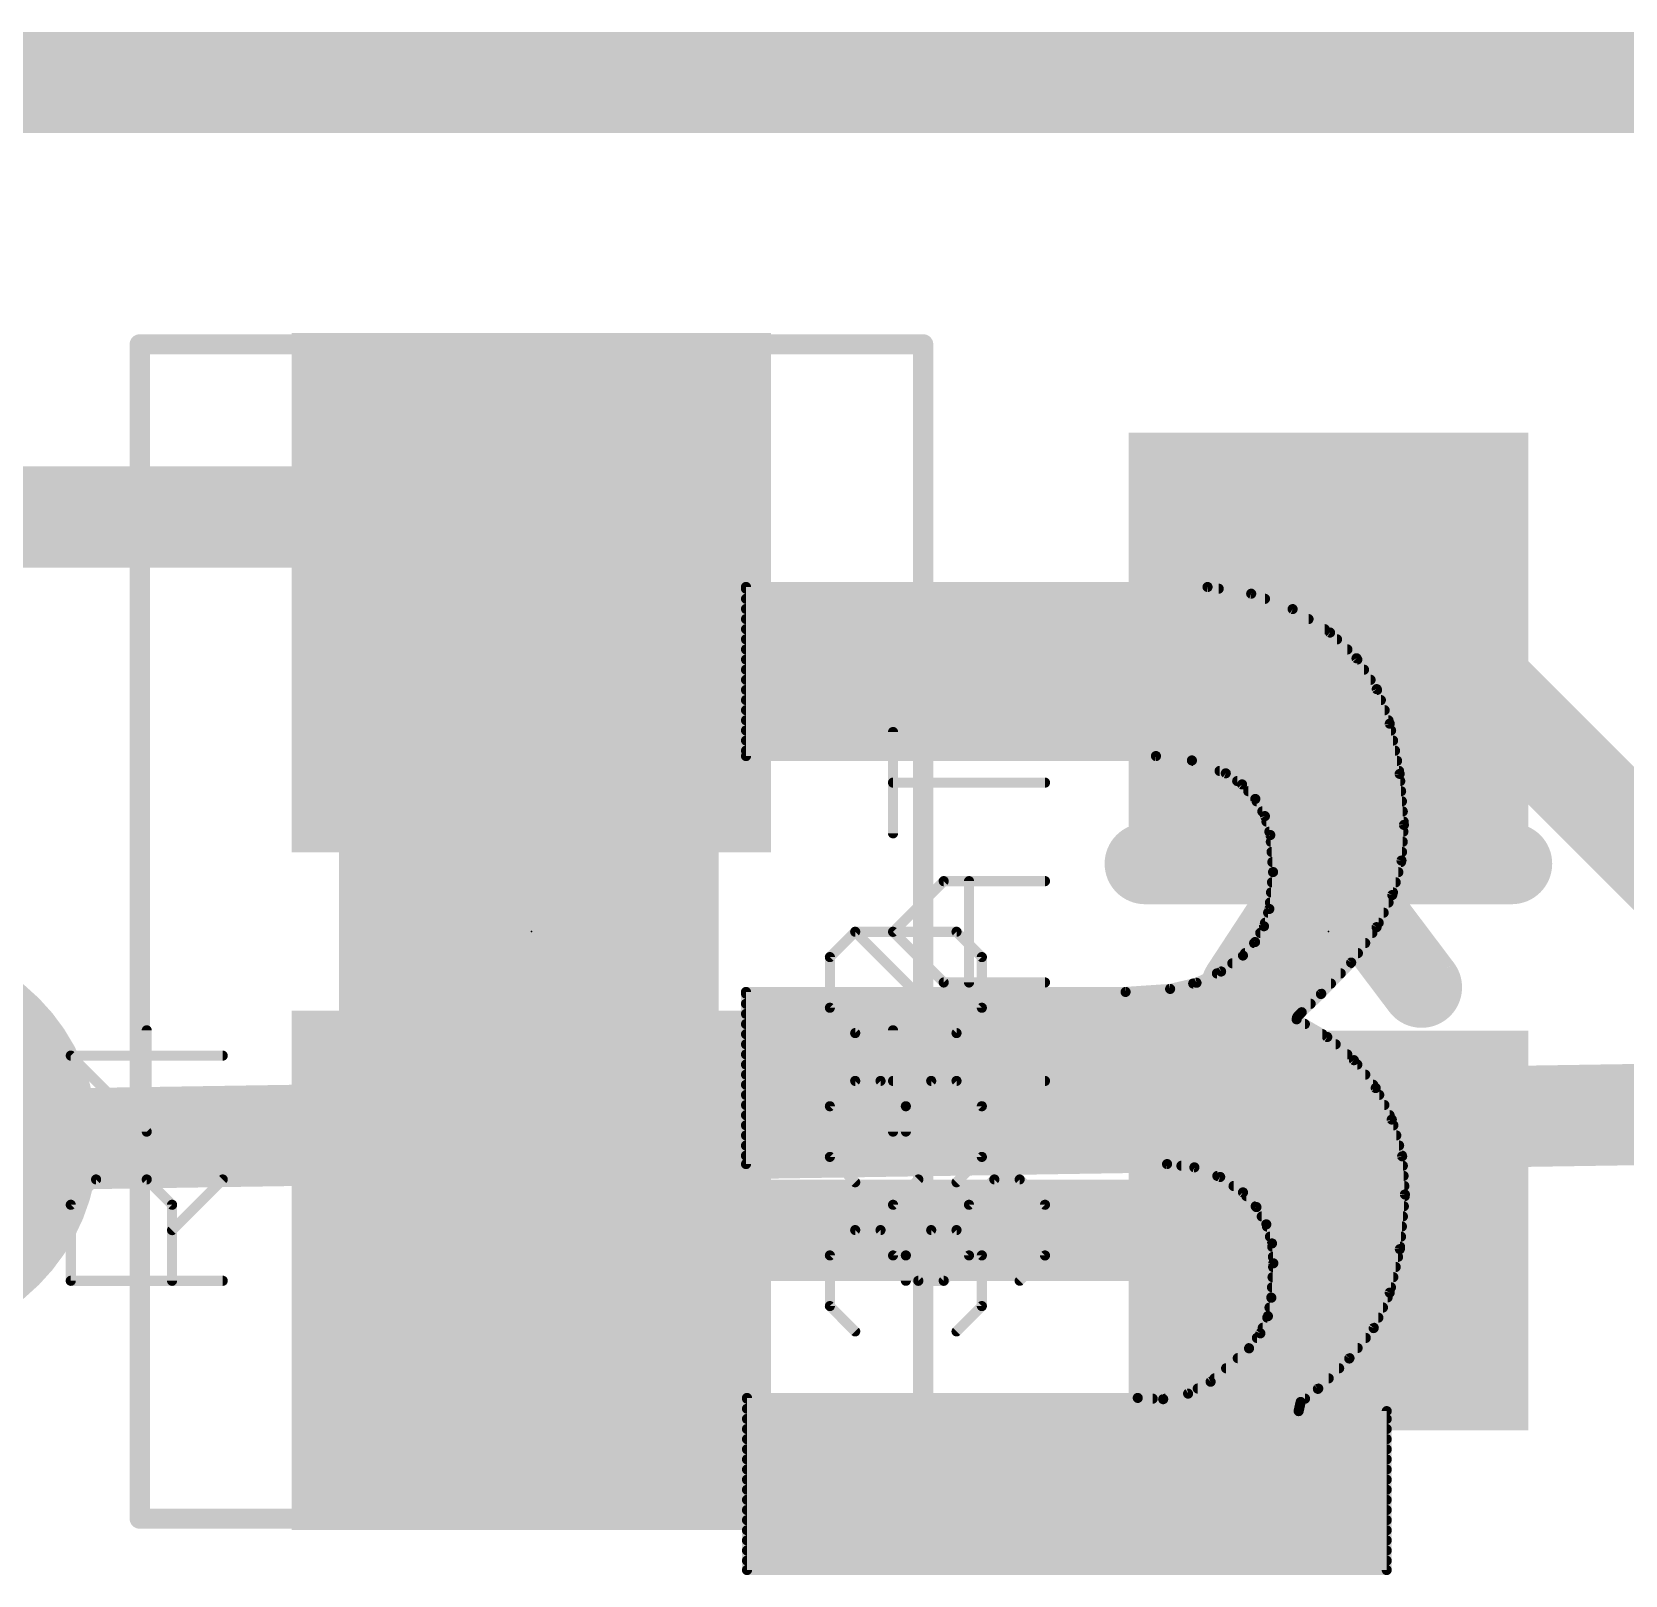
# Model space of a CAD drawing. Extents: x -0.1 to 15.4, y -0.1 to 24.3.
# Drawn here: x 4.746 to 8.745, y 20.385 to 24.257 of the extents above; entities that cross this region are included whole.
import ezdxf

# ---------------------------------------------------------------- set-up
doc = ezdxf.new("R2010")
doc.units = 0
for name, color, linetype in [('1', 12, 'CONTINUOUS'), ('16', 132, 'CONTINUOUS'), ('18', 110, 'CONTINUOUS'), ('20', 53, 'CONTINUOUS'), ('21', 41, 'CONTINUOUS'), ('22', 40, 'CONTINUOUS'), ('23', 53, 'CONTINUOUS'), ('25', 253, 'CONTINUOUS'), ('27', 253, 'CONTINUOUS'), ('29', 253, 'CONTINUOUS'), ('31', 253, 'CONTINUOUS'), ('35', 253, 'CONTINUOUS'), ('39', 12, 'CONTINUOUS'), ('51', 53, 'CONTINUOUS')]:
    doc.layers.add(name, color=color, linetype=linetype)

# ---------------------------------------------------------------- blocks, each defined once
blk = doc.blocks.new('RECT')
blk.add_solid([(-0.5, -0.5), (0.5, -0.5), (-0.5, 0.5), (0.5, 0.5)])
blk = doc.blocks.new('ROUNDV')
at = {"const_width": 0.5}
blk.add_lwpolyline([(0, -0.25, 1), (0, 0.25, 1), (0, -0.25)], format="xyb", dxfattribs=at)

msp = doc.modelspace()

# ---------------------------------------------------------------- linework, layer by layer
at = {"layer": '1', "const_width": 0.254}
for points in [[(0, 24.13), (15.24, 24.13)], [(3.39, 23.04), (5.75, 23.04)], [(5.75, 23.04), (6, 22.85)], [(6, 22.85), (6.35, 22.479)], [(8.25, 22.75), (8, 22.75)], [(10, 21), (8.25, 22.75)], [(6.35, 21.07), (6.53, 21.25)], [(6.53, 21.25), (8, 21.25)], [(6, 21.15), (6.35, 21.07)]]:
    msp.add_lwpolyline(points, dxfattribs=at)
at = {"layer": '1', "const_width": 0.127}
for points in [[(5.7884, 23.0906, 1), (5.7116, 22.9894)], [(5.75, 22.9765, 1), (5.75, 23.1035)], [(6.0462, 22.8936, 1), (5.9538, 22.8064)], [(5.9616, 22.7994, 1), (6.0384, 22.9006)], [(8, 22.8135, 1), (8, 22.6865)], [(8.2949, 22.7949, 1), (8.2051, 22.7051)], [(8.25, 22.6865, 1), (8.25, 22.8135)], [(6.3038, 22.4354, 1), (6.3962, 22.5226)], [(6.53, 21.3135, 1), (6.53, 21.1865)], [(6.5749, 21.2051, 1), (6.4851, 21.2949)], [(8, 21.1865, 1), (8, 21.3135)], [(6.0141, 21.2119, 1), (5.9859, 21.0881)], [(6.3359, 21.0081, 1), (6.3641, 21.1319)], [(6.3051, 21.1149, 1), (6.3949, 21.0251)]]:
    msp.add_lwpolyline(points, format="xyb", dxfattribs=at)
at = {"layer": '16', "const_width": 0.254}
for points in [[(0, 24.13), (15.24, 24.13)], [(12.6, 21.6), (4.405, 21.473)]]:
    msp.add_lwpolyline(points, dxfattribs=at)
at = {"layer": '20', "const_width": 0.2032}
msp.add_lwpolyline([(0, 24.13), (15.24, 24.13)], dxfattribs=at)
at = {"layer": '21', "const_width": 0.2032}
for points in [[(7.54, 22.17), (8, 22.17)], [(8.46, 22.17), (8, 22.17)], [(8, 22.17), (8.2338, 21.86)], [(7.9746, 22.1546), (7.7816, 21.86)]]:
    msp.add_lwpolyline(points, dxfattribs=at)
at = {"layer": '21', "const_width": 0.1016}
for points in [[(7.54, 22.2208, 1), (7.54, 22.1192)], [(8, 22.2208, 1), (8, 22.1192)], [(8.0406, 22.2006, 1), (7.9594, 22.1394)], [(8, 22.1192, 1), (8, 22.2208)], [(8.46, 22.1192, 1), (8.46, 22.2208)], [(8.0171, 22.1268, 1), (7.9321, 22.1824)], [(7.7391, 21.8878, 1), (7.8241, 21.8322)], [(8.1932, 21.8294, 1), (8.2744, 21.8906)]]:
    msp.add_lwpolyline(points, format="xyb", dxfattribs=at)
at = {"layer": '22', "const_width": 0.0127}
for points in [[(6.5449, 22.8643, 1), (6.5321, 22.8643)], [(6.5385, 22.8707, 1), (6.5385, 22.8579)], [(6.5385, 22.8664, 1), (6.5385, 22.8536)], [(7.6977, 22.8706, 1), (7.6957, 22.858)], [(7.6967, 22.8579, 1), (7.6967, 22.8707)], [(7.7247, 22.8536, 1), (7.7247, 22.8664)], [(6.5385, 22.841, 1), (6.5385, 22.8283)], [(7.8085, 22.8534, 1), (7.804, 22.8415)], [(7.8053, 22.8412, 1), (7.8072, 22.8537)], [(7.8409, 22.8283, 1), (7.8409, 22.841)], [(6.5385, 22.8156, 1), (6.5385, 22.8028)], [(6.5385, 22.7902, 1), (6.5385, 22.7774)], [(7.9135, 22.8142, 1), (7.9068, 22.8035)], [(7.9079, 22.8029, 1), (7.9124, 22.8148)], [(7.9092, 22.8028, 1), (7.9092, 22.8156)], [(7.9501, 22.7774, 1), (7.9501, 22.7902)], [(6.5385, 22.7648, 1), (6.5385, 22.7521)], [(7.9907, 22.7521, 1), (7.9907, 22.7648)], [(8.0085, 22.7546, 1), (7.9997, 22.7454)], [(8.0007, 22.7446, 1), (8.0075, 22.7554)], [(6.5385, 22.7394, 1), (6.5385, 22.7266)], [(6.5385, 22.714, 1), (6.5385, 22.7012)], [(8.0216, 22.7266, 1), (8.0216, 22.7394)], [(8.0477, 22.7012, 1), (8.0477, 22.714)], [(6.5385, 22.6886, 1), (6.5385, 22.6759)], [(8.0758, 22.689, 1), (8.0652, 22.682)], [(8.0661, 22.6809, 1), (8.0749, 22.69)], [(8.0726, 22.6759, 1), (8.0726, 22.6886)], [(6.5385, 22.6632, 1), (6.5385, 22.6504)], [(6.5385, 22.6378, 1), (6.5385, 22.6251)], [(8.0893, 22.6504, 1), (8.0893, 22.6632)], [(8.1059, 22.6251, 1), (8.1059, 22.6378)], [(6.5385, 22.6124, 1), (6.5385, 22.5997)], [(6.5385, 22.587, 1), (6.5385, 22.5742)], [(8.1272, 22.6103, 1), (8.1153, 22.6058)], [(8.1159, 22.6046, 1), (8.1266, 22.6115)], [(8.122, 22.5997, 1), (8.122, 22.6124)], [(8.1316, 22.5742, 1), (8.1316, 22.587)], [(6.5385, 22.5616, 1), (6.5385, 22.5489)], [(8.1412, 22.5489, 1), (8.1412, 22.5616)], [(6.5385, 22.5362, 1), (6.5385, 22.5235)], [(6.5385, 22.5108, 1), (6.5385, 22.498)], [(8.1601, 22.5226, 1), (8.1477, 22.5202)], [(8.148, 22.5192, 1), (8.1598, 22.5236)], [(8.1507, 22.5235, 1), (8.1507, 22.5362)], [(8.1573, 22.498, 1), (8.1573, 22.5108)], [(6.5385, 22.4854, 1), (6.5385, 22.4727)], [(8.1623, 22.4727, 1), (8.1623, 22.4854)], [(6.5321, 22.4401, 1), (6.5449, 22.4401)], [(6.5385, 22.46, 1), (6.5385, 22.4473)], [(6.5385, 22.4465, 1), (6.5385, 22.4337)], [(7.568, 22.4464, 1), (7.5664, 22.4338)], [(7.5672, 22.4337, 1), (7.5672, 22.4465)], [(7.6597, 22.4351, 1), (7.6552, 22.4232)], [(7.66, 22.4346, 1), (7.66, 22.4218)], [(7.6567, 22.4228, 1), (7.6582, 22.4355)], [(8.1673, 22.4473, 1), (8.1673, 22.46)], [(8.1723, 22.4218, 1), (8.1723, 22.4346)], [(7.7269, 22.4092, 1), (7.7269, 22.3965)], [(7.7461, 22.4021, 1), (7.7389, 22.3917)], [(7.7402, 22.391, 1), (7.7448, 22.4028)], [(8.1851, 22.3959, 1), (8.1725, 22.3949)], [(8.1726, 22.3942, 1), (8.185, 22.3966)], [(8.1773, 22.3965, 1), (8.1773, 22.4092)], [(7.7711, 22.3838, 1), (7.7711, 22.3711)], [(7.788, 22.3733, 1), (7.7786, 22.3648)], [(7.7797, 22.3638, 1), (7.7869, 22.3743)], [(7.7989, 22.3584, 1), (7.7989, 22.3456)], [(8.1803, 22.3711, 1), (8.1803, 22.3838)], [(8.1824, 22.3456, 1), (8.1824, 22.3584)], [(7.8221, 22.3357, 1), (7.811, 22.3295)], [(7.8119, 22.3283, 1), (7.8213, 22.3369)], [(7.8199, 22.333, 1), (7.8199, 22.3203)], [(7.8341, 22.3076, 1), (7.8341, 22.2949)], [(8.1845, 22.3203, 1), (8.1845, 22.333)], [(8.1867, 22.2949, 1), (8.1867, 22.3076)], [(7.8468, 22.2912, 1), (7.8345, 22.2877)], [(7.8351, 22.2864, 1), (7.8462, 22.2926)], [(7.8446, 22.2822, 1), (7.8446, 22.2694)], [(8.1958, 22.267, 1), (8.1832, 22.2678)], [(8.1832, 22.2669, 1), (8.1958, 22.2679)], [(8.1888, 22.2694, 1), (8.1888, 22.2822)], [(7.8518, 22.2568, 1), (7.8518, 22.2441)], [(7.8605, 22.2425, 1), (7.8479, 22.2415)], [(7.8481, 22.2403, 1), (7.8603, 22.2437)], [(7.8555, 22.2314, 1), (7.8555, 22.2187)], [(8.1866, 22.2187, 1), (8.1866, 22.2314)], [(8.1883, 22.2441, 1), (8.1883, 22.2568)], [(7.8574, 22.206, 1), (7.8574, 22.1932)], [(8.1895, 22.1764, 1), (8.1772, 22.1796)], [(8.1848, 22.1932, 1), (8.1848, 22.206)], [(7.8593, 22.1806, 1), (7.8593, 22.1679)], [(7.8675, 22.1485, 1), (7.8548, 22.1498)], [(7.8611, 22.1552, 1), (7.8611, 22.1425)], [(7.8548, 22.1487, 1), (7.8675, 22.1497)], [(8.1756, 22.1425, 1), (8.1756, 22.1552)], [(8.177, 22.1784, 1), (8.1897, 22.1776)], [(8.1823, 22.1679, 1), (8.1823, 22.1806)], [(7.8559, 22.1044, 1), (7.8559, 22.0917)], [(7.8585, 22.1298, 1), (7.8585, 22.117)], [(8.162, 22.0917, 1), (8.162, 22.1044)], [(8.1688, 22.117, 1), (8.1688, 22.1298)], [(7.8533, 22.079, 1), (7.8533, 22.0663)], [(8.151, 22.0663, 1), (8.151, 22.079)], [(8.1541, 22.0931, 1), (8.1663, 22.0898)], [(8.1659, 22.0886, 1), (8.1545, 22.0942)], [(7.841, 22.0282, 1), (7.841, 22.0155)], [(7.8488, 22.0536, 1), (7.8488, 22.0408)], [(7.8454, 22.0572, 1), (7.858, 22.056)], [(7.8578, 22.0547, 1), (7.8456, 22.0585)], [(8.1262, 22.0155, 1), (8.1262, 22.0282)], [(8.1386, 22.0408, 1), (8.1386, 22.0536)], [(7.8289, 22.0028, 1), (7.8289, 21.9901)], [(7.8323, 22.015, 1), (7.8444, 22.0113)], [(7.8439, 22.01, 1), (7.8328, 22.0162)], [(8.1105, 21.9901, 1), (8.1105, 22.0028)], [(8.1152, 22.0137, 1), (8.1266, 22.0081)], [(8.1261, 22.0072, 1), (8.1157, 22.0146)], [(7.7893, 21.9346, 1), (7.7819, 21.9448)], [(7.7909, 21.952, 1), (7.7909, 21.9393)], [(7.8137, 21.9774, 1), (7.8137, 21.9646)], [(7.8105, 21.9767, 1), (7.8215, 21.9704)], [(7.8207, 21.9693, 1), (7.8113, 21.9778)], [(8.074, 21.9393, 1), (8.074, 21.952)], [(8.0923, 21.9646, 1), (8.0923, 21.9774)], [(7.727, 21.9048, 1), (7.7345, 21.8945)], [(7.7334, 21.8939, 1), (7.7281, 21.9054)], [(7.7589, 21.9266, 1), (7.7589, 21.9139)], [(7.7809, 21.9439, 1), (7.7903, 21.9355)], [(8.0519, 21.9257, 1), (8.0623, 21.9183)], [(8.0617, 21.9176, 1), (8.0525, 21.9264)], [(8.0554, 21.9139, 1), (8.0554, 21.9266)], [(7.6607, 21.8758, 1), (7.6607, 21.8631)], [(7.6663, 21.8771, 1), (7.6716, 21.8656)], [(7.6704, 21.8651, 1), (7.6675, 21.8775)], [(7.7202, 21.9012, 1), (7.7202, 21.8884)], [(8.0064, 21.8631, 1), (8.0064, 21.8758)], [(8.0309, 21.8884, 1), (8.0309, 21.9012)], [(6.5449, 21.8483, 1), (6.5321, 21.8483)], [(6.5385, 21.8547, 1), (6.5385, 21.842)], [(6.5385, 21.8504, 1), (6.5385, 21.8377)], [(6.5385, 21.825, 1), (6.5385, 21.8122)], [(7.4906, 21.8546, 1), (7.4914, 21.842)], [(7.491, 21.842, 1), (7.491, 21.8547)], [(7.6014, 21.8621, 1), (7.6042, 21.8497)], [(7.6032, 21.8496, 1), (7.6024, 21.8622)], [(7.9553, 21.8122, 1), (7.9553, 21.825)], [(7.9766, 21.8476, 1), (7.9858, 21.8388)], [(7.9856, 21.8386, 1), (7.9768, 21.8478)], [(7.982, 21.8377, 1), (7.982, 21.8504)], [(6.5385, 21.7996, 1), (6.5385, 21.7869)], [(7.9235, 21.7852, 1), (7.9171, 21.7742)], [(7.916, 21.788, 1), (7.9265, 21.7809)], [(7.9275, 21.7832, 1), (7.915, 21.7856)], [(7.9194, 21.7929, 1), (7.9284, 21.7839)], [(7.9292, 21.7849, 1), (7.9186, 21.7919)], [(7.9286, 21.8021, 1), (7.9374, 21.7929)], [(7.9375, 21.793, 1), (7.9285, 21.802)], [(7.9287, 21.7869, 1), (7.9287, 21.7996)], [(6.5385, 21.7742, 1), (6.5385, 21.7614)], [(6.5385, 21.7488, 1), (6.5385, 21.736)], [(7.9141, 21.7809, 1), (7.9265, 21.7785)], [(7.9409, 21.7614, 1), (7.9409, 21.7742)], [(7.9849, 21.736, 1), (7.9849, 21.7488)], [(6.5385, 21.7234, 1), (6.5385, 21.7107)], [(8.0013, 21.7401, 1), (7.9929, 21.7305)], [(7.9939, 21.7298, 1), (8.0003, 21.7408)], [(8.0182, 21.7107, 1), (8.0182, 21.7234)], [(6.5385, 21.698, 1), (6.5385, 21.6852)], [(6.5385, 21.6726, 1), (6.5385, 21.6598)], [(8.0474, 21.6852, 1), (8.0474, 21.698)], [(8.069, 21.6811, 1), (8.059, 21.6732)], [(8.0599, 21.6724, 1), (8.0682, 21.6819)], [(8.0726, 21.6598, 1), (8.0726, 21.6726)], [(6.5385, 21.6472, 1), (6.5385, 21.6345)], [(8.0925, 21.6345, 1), (8.0925, 21.6472)], [(6.5385, 21.6218, 1), (6.5385, 21.609)], [(6.5385, 21.5964, 1), (6.5385, 21.5836)], [(8.1123, 21.609, 1), (8.1123, 21.6218)], [(8.1243, 21.6102, 1), (8.113, 21.6044)], [(8.1137, 21.6034, 1), (8.1237, 21.6112)], [(8.1275, 21.5836, 1), (8.1275, 21.5964)], [(6.5385, 21.571, 1), (6.5385, 21.5583)], [(6.5385, 21.5456, 1), (6.5385, 21.5328)], [(8.1405, 21.5583, 1), (8.1405, 21.571)], [(8.1534, 21.5328, 1), (8.1534, 21.5456)], [(6.5385, 21.5202, 1), (6.5385, 21.5074)], [(8.1651, 21.53, 1), (8.1529, 21.5266)], [(8.1533, 21.5254, 1), (8.1647, 21.5312)], [(8.1631, 21.5074, 1), (8.1631, 21.5202)], [(6.5385, 21.4948, 1), (6.5385, 21.4821)], [(6.5385, 21.4694, 1), (6.5385, 21.4566)], [(8.1703, 21.4821, 1), (8.1703, 21.4948)], [(8.1774, 21.4566, 1), (8.1774, 21.4694)], [(6.5385, 21.444, 1), (6.5385, 21.4312)], [(8.1914, 21.4364, 1), (8.1787, 21.4355)], [(8.1789, 21.4343, 1), (8.1912, 21.4377)], [(8.1846, 21.4312, 1), (8.1846, 21.444)], [(6.5321, 21.4165, 1), (6.5449, 21.4165)], [(6.5385, 21.4229, 1), (6.5385, 21.4102)], [(7.5959, 21.4228, 1), (7.5943, 21.4102)], [(7.5951, 21.4102, 1), (7.5951, 21.4229)], [(7.6311, 21.4186, 1), (7.6311, 21.4059)], [(7.6659, 21.4142, 1), (7.6615, 21.4023)], [(7.6629, 21.402, 1), (7.6644, 21.4146)], [(7.7213, 21.3932, 1), (7.7213, 21.3804)], [(7.732, 21.3894, 1), (7.7248, 21.3789)], [(7.7262, 21.3782, 1), (7.7306, 21.3901)], [(8.1868, 21.4059, 1), (8.1868, 21.4186)], [(8.1886, 21.3804, 1), (8.1886, 21.3932)], [(7.762, 21.3678, 1), (7.762, 21.355)], [(7.7903, 21.3497, 1), (7.7809, 21.3411)], [(7.782, 21.3401, 1), (7.7892, 21.3507)], [(8.1983, 21.3397, 1), (8.1857, 21.3409)], [(8.1905, 21.355, 1), (8.1905, 21.3678)], [(7.7942, 21.3424, 1), (7.7942, 21.3297)], [(7.8176, 21.317, 1), (7.8176, 21.3042)], [(7.8249, 21.3118, 1), (7.8139, 21.3055)], [(7.8147, 21.3043, 1), (7.8241, 21.3129)], [(8.1857, 21.3398, 1), (8.1983, 21.3408)], [(8.1893, 21.3042, 1), (8.1893, 21.317)], [(8.1916, 21.3297, 1), (8.1916, 21.3424)], [(7.8328, 21.2916, 1), (7.8328, 21.2788)], [(7.8502, 21.2671, 1), (7.838, 21.2634)], [(7.8386, 21.2621, 1), (7.8496, 21.2684)], [(7.8458, 21.2662, 1), (7.8458, 21.2535)], [(8.1845, 21.2535, 1), (8.1845, 21.2662)], [(8.1869, 21.2788, 1), (8.1869, 21.2916)], [(7.8534, 21.2408, 1), (7.8534, 21.228)], [(8.1822, 21.228, 1), (8.1822, 21.2408)], [(7.8648, 21.2178, 1), (7.8522, 21.217)], [(7.8524, 21.2156, 1), (7.8646, 21.2193)], [(7.8591, 21.2154, 1), (7.8591, 21.2026)], [(7.8607, 21.19, 1), (7.8607, 21.1773)], [(8.173, 21.2037, 1), (8.1856, 21.2025)], [(8.1855, 21.2017, 1), (8.1731, 21.2045)], [(8.1748, 21.1773, 1), (8.1748, 21.19)], [(8.1798, 21.2026, 1), (8.1798, 21.2154)], [(7.8613, 21.1646, 1), (7.8613, 21.1518)], [(7.8681, 21.1672, 1), (7.8555, 21.168)], [(7.8555, 21.1672, 1), (7.8681, 21.168)], [(8.1689, 21.1518, 1), (8.1689, 21.1646)], [(7.8583, 21.1138, 1), (7.8583, 21.1011)], [(7.8598, 21.1392, 1), (7.8598, 21.1264)], [(8.157, 21.1011, 1), (8.157, 21.1138)], [(8.1629, 21.1264, 1), (8.1629, 21.1392)], [(7.8568, 21.0884, 1), (7.8568, 21.0756)], [(7.8505, 21.0816, 1), (7.8631, 21.0808)], [(7.863, 21.08, 1), (7.8506, 21.0824)], [(8.1477, 21.0953, 1), (8.1601, 21.0925)], [(8.1597, 21.0913, 1), (8.1481, 21.0965)], [(8.1485, 21.0756, 1), (8.1485, 21.0884)], [(7.8465, 21.0376, 1), (7.8465, 21.0249)], [(7.8419, 21.0361, 1), (7.8544, 21.0338)], [(7.854, 21.0324, 1), (7.8423, 21.0375)], [(7.8522, 21.063, 1), (7.8522, 21.0502)], [(8.1254, 21.0249, 1), (8.1254, 21.0376)], [(8.1369, 21.0502, 1), (8.1369, 21.063)], [(7.8206, 20.9868, 1), (7.8206, 20.974)], [(7.8234, 20.9944, 1), (7.835, 20.9893)], [(7.8343, 20.988, 1), (7.8241, 20.9957)], [(7.8353, 21.0122, 1), (7.8353, 20.9994)], [(8.0937, 20.974, 1), (8.0937, 20.9868)], [(8.1077, 21.0076, 1), (8.1192, 21.0023)], [(8.1184, 21.001, 1), (8.1085, 21.0089)], [(8.1138, 20.9994, 1), (8.1138, 21.0122)], [(7.7958, 20.958, 1), (7.806, 20.9504)], [(7.8015, 20.9614, 1), (7.8015, 20.9487)], [(7.8051, 20.9494, 1), (7.7967, 20.959)], [(8.0733, 20.9487, 1), (8.0733, 20.9614)], [(7.7433, 20.9106, 1), (7.7433, 20.8978)], [(7.7726, 20.936, 1), (7.7726, 20.9232)], [(8.0269, 20.8978, 1), (8.0269, 20.9106)], [(8.0473, 20.9328, 1), (8.0573, 20.9248)], [(8.0567, 20.9242, 1), (8.0479, 20.9334)], [(8.0529, 20.9232, 1), (8.0529, 20.936)], [(7.7002, 20.8752, 1), (7.7086, 20.8656)], [(7.7074, 20.8648, 1), (7.7014, 20.876)], [(7.7141, 20.8852, 1), (7.7141, 20.8725)], [(8.0007, 20.8725, 1), (8.0007, 20.8852)], [(6.541, 20.8362, 1), (6.541, 20.8235)], [(6.541, 20.8344, 1), (6.541, 20.8216)], [(6.5474, 20.8298, 1), (6.5347, 20.8298)], [(7.5218, 20.8361, 1), (7.5212, 20.8235)], [(7.5215, 20.8235, 1), (7.5215, 20.8362)], [(7.559, 20.8216, 1), (7.559, 20.8344)], [(7.584, 20.8329, 1), (7.5868, 20.8205)], [(7.5911, 20.8344, 1), (7.5911, 20.8216)], [(7.5851, 20.8204, 1), (7.5857, 20.8331)], [(7.6449, 20.8462, 1), (7.6508, 20.835)], [(7.6492, 20.8344, 1), (7.6464, 20.8468)], [(7.6721, 20.8598, 1), (7.6721, 20.847)], [(7.9366, 20.8182, 1), (7.9242, 20.821)], [(7.9414, 20.8216, 1), (7.9414, 20.8344)], [(7.9692, 20.8572, 1), (7.978, 20.848)], [(7.9775, 20.8476, 1), (7.9697, 20.8576)], [(7.9744, 20.847, 1), (7.9744, 20.8598)], [(6.541, 20.809, 1), (6.541, 20.7963)], [(7.9253, 20.8031, 1), (7.9253, 20.7904)], [(7.9191, 20.7981, 1), (7.9315, 20.7953)], [(7.9265, 20.8246, 1), (7.9343, 20.8146)], [(7.9266, 20.7963, 1), (7.9266, 20.809)], [(8.1526, 20.7967, 1), (8.14, 20.7967)], [(8.1463, 20.7904, 1), (8.1463, 20.8031)], [(6.541, 20.7836, 1), (6.541, 20.7708)], [(6.541, 20.7582, 1), (6.541, 20.7454)], [(8.1463, 20.7708, 1), (8.1463, 20.7836)], [(8.1463, 20.7454, 1), (8.1463, 20.7582)], [(6.541, 20.7328, 1), (6.541, 20.7201)], [(6.541, 20.7074, 1), (6.541, 20.6946)], [(8.1463, 20.7201, 1), (8.1463, 20.7328)], [(8.1463, 20.6946, 1), (8.1463, 20.7074)], [(6.541, 20.682, 1), (6.541, 20.6692)], [(8.1463, 20.6692, 1), (8.1463, 20.682)], [(6.541, 20.6566, 1), (6.541, 20.6439)], [(6.541, 20.6312, 1), (6.541, 20.6184)], [(8.1463, 20.6439, 1), (8.1463, 20.6566)], [(8.1463, 20.6184, 1), (8.1463, 20.6312)], [(6.541, 20.6058, 1), (6.541, 20.593)], [(8.1463, 20.593, 1), (8.1463, 20.6058)], [(6.541, 20.5804, 1), (6.541, 20.5677)], [(6.541, 20.555, 1), (6.541, 20.5422)], [(8.1463, 20.5677, 1), (8.1463, 20.5804)], [(8.1463, 20.5422, 1), (8.1463, 20.555)], [(6.541, 20.5296, 1), (6.541, 20.5168)], [(8.1463, 20.5168, 1), (8.1463, 20.5296)], [(6.541, 20.5042, 1), (6.541, 20.4915)], [(6.541, 20.4788, 1), (6.541, 20.466)], [(8.1463, 20.4915, 1), (8.1463, 20.5042)], [(8.1463, 20.466, 1), (8.1463, 20.4788)], [(6.541, 20.4534, 1), (6.541, 20.4407)], [(6.541, 20.428, 1), (6.541, 20.4153)], [(8.1463, 20.4407, 1), (8.1463, 20.4534)], [(8.1463, 20.4153, 1), (8.1463, 20.428)], [(6.541, 20.4044, 1), (6.541, 20.3916)], [(6.5347, 20.398, 1), (6.5474, 20.398)], [(8.14, 20.398, 1), (8.1526, 20.398)], [(8.1463, 20.3916, 1), (8.1463, 20.4044)]]:
    msp.add_lwpolyline(points, format="xyb", dxfattribs=at)
at = {"layer": '22', "const_width": 0.0254}
for points in [[(7.6967, 22.8643), (6.5385, 22.8643)], [(6.5385, 22.8643), (6.5385, 22.4401)], [(6.5385, 22.86), (7.7247, 22.86)], [(7.8063, 22.8475), (7.6967, 22.8643)], [(6.5385, 22.8346), (7.8409, 22.8346)], [(7.9102, 22.8088), (7.8063, 22.8475)], [(6.5385, 22.8092), (7.9092, 22.8092)], [(6.5385, 22.7838), (7.9501, 22.7838)], [(8.0041, 22.75), (7.9102, 22.8088)], [(6.5385, 22.7584), (7.9907, 22.7584)], [(8.0705, 22.6855), (8.0041, 22.75)], [(6.5385, 22.733), (8.0216, 22.733)], [(6.5385, 22.7076), (8.0477, 22.7076)], [(6.5385, 22.6822), (8.0726, 22.6822)], [(8.1212, 22.608), (8.0705, 22.6855)], [(6.5385, 22.6568), (8.0893, 22.6568)], [(6.5385, 22.6314), (8.1059, 22.6314)], [(6.5385, 22.606), (8.122, 22.606)], [(6.5385, 22.5806), (8.1316, 22.5806)], [(8.1539, 22.5214), (8.1212, 22.608)], [(6.5385, 22.5552), (8.1412, 22.5552)], [(6.5385, 22.5298), (8.1507, 22.5298)], [(6.5385, 22.5044), (8.1573, 22.5044)], [(8.1788, 22.3954), (8.1539, 22.5214)], [(6.5385, 22.479), (8.1623, 22.479)], [(6.5385, 22.4536), (8.1673, 22.4536)], [(6.5385, 22.4401), (7.5672, 22.4401)], [(7.5672, 22.4401), (7.6575, 22.4291)], [(7.6575, 22.4291), (7.7425, 22.3969)], [(7.66, 22.4282), (8.1723, 22.4282)], [(7.7269, 22.4028), (8.1773, 22.4028)], [(7.7425, 22.3969), (7.7833, 22.3691)], [(8.1895, 22.2674), (8.1788, 22.3954)], [(7.7711, 22.3774), (8.1803, 22.3774)], [(7.7833, 22.3691), (7.8166, 22.3326)], [(7.7989, 22.352), (8.1824, 22.352)], [(7.8166, 22.3326), (7.8407, 22.2895)], [(7.8199, 22.3266), (8.1845, 22.3266)], [(7.8341, 22.3012), (8.1867, 22.3012)], [(7.8407, 22.2895), (7.8542, 22.242)], [(7.8446, 22.2758), (8.1888, 22.2758)], [(8.1834, 22.178), (8.1895, 22.2674)], [(7.8518, 22.2504), (8.1883, 22.2504)], [(7.8542, 22.242), (7.8612, 22.1492)], [(7.8555, 22.225), (8.1866, 22.225)], [(7.8574, 22.1996), (8.1848, 22.1996)], [(8.1602, 22.0914), (8.1834, 22.178)], [(7.8612, 22.1492), (7.8517, 22.0566)], [(7.8593, 22.1742), (8.1823, 22.1742)], [(7.8611, 22.1488), (8.1756, 22.1488)], [(7.8559, 22.098), (8.162, 22.098)], [(7.8585, 22.1234), (8.1688, 22.1234)], [(7.8533, 22.0726), (8.151, 22.0726)], [(8.1209, 22.0109), (8.1602, 22.0914)], [(7.8517, 22.0566), (7.8384, 22.0131)], [(7.841, 22.0218), (8.1262, 22.0218)], [(7.8488, 22.0472), (8.1386, 22.0472)], [(7.8384, 22.0131), (7.816, 21.9735)], [(7.8289, 21.9964), (8.1105, 21.9964)], [(8.0571, 21.922), (8.1209, 22.0109)], [(7.7856, 21.9397), (7.7307, 21.8996)], [(7.816, 21.9735), (7.7856, 21.9397)], [(7.7909, 21.9456), (8.074, 21.9456)], [(7.8137, 21.971), (8.0923, 21.971)], [(7.7307, 21.8996), (7.669, 21.8713)], [(7.7589, 21.9202), (8.0554, 21.9202)], [(7.9812, 21.8432), (8.0571, 21.922)], [(7.669, 21.8713), (7.6028, 21.8559)], [(7.6607, 21.8694), (8.0064, 21.8694)], [(7.7202, 21.8948), (8.0309, 21.8948)], [(7.491, 21.8483), (6.5385, 21.8483)], [(6.5385, 21.8483), (6.5385, 21.4165)], [(6.5385, 21.844), (7.982, 21.844)], [(6.5385, 21.8186), (7.9553, 21.8186)], [(7.6028, 21.8559), (7.491, 21.8483)], [(7.933, 21.7975), (7.9812, 21.8432)], [(6.5385, 21.7932), (7.9287, 21.7932)], [(7.9203, 21.7797), (7.9212, 21.7844)], [(7.9971, 21.7353), (7.9203, 21.7797)], [(7.9212, 21.7844), (7.9239, 21.7884)], [(7.9239, 21.7884), (7.933, 21.7975)], [(6.5385, 21.7678), (7.9409, 21.7678)], [(6.5385, 21.7424), (7.9849, 21.7424)], [(6.5385, 21.717), (8.0182, 21.717)], [(8.064, 21.6772), (7.9971, 21.7353)], [(6.5385, 21.6916), (8.0474, 21.6916)], [(6.5385, 21.6662), (8.0726, 21.6662)], [(8.1187, 21.6073), (8.064, 21.6772)], [(6.5385, 21.6408), (8.0925, 21.6408)], [(6.5385, 21.6154), (8.1123, 21.6154)], [(6.5385, 21.59), (8.1275, 21.59)], [(8.159, 21.5283), (8.1187, 21.6073)], [(6.5385, 21.5646), (8.1405, 21.5646)], [(6.5385, 21.5392), (8.1534, 21.5392)], [(6.5385, 21.5138), (8.1631, 21.5138)], [(8.1851, 21.436), (8.159, 21.5283)], [(6.5385, 21.4884), (8.1703, 21.4884)], [(6.5385, 21.463), (8.1774, 21.463)], [(6.5385, 21.4376), (8.1846, 21.4376)], [(8.192, 21.3403), (8.1851, 21.436)], [(6.5385, 21.4165), (7.5951, 21.4165)], [(7.5951, 21.4165), (7.6637, 21.4083)], [(7.6311, 21.4122), (8.1868, 21.4122)], [(7.6637, 21.4083), (7.7284, 21.3841)], [(7.7213, 21.3868), (8.1886, 21.3868)], [(7.7284, 21.3841), (7.7856, 21.3454)], [(7.762, 21.3614), (8.1905, 21.3614)], [(7.7856, 21.3454), (7.8194, 21.3086)], [(8.1793, 21.2031), (8.192, 21.3403)], [(7.7942, 21.336), (8.1916, 21.336)], [(7.8176, 21.3106), (8.1893, 21.3106)], [(7.8194, 21.3086), (7.8441, 21.2653)], [(7.8328, 21.2852), (8.1869, 21.2852)], [(7.8441, 21.2653), (7.8585, 21.2174)], [(7.8458, 21.2598), (8.1845, 21.2598)], [(7.8534, 21.2344), (8.1822, 21.2344)], [(7.8585, 21.2174), (7.8618, 21.1676)], [(7.8591, 21.209), (8.1798, 21.209)], [(7.8607, 21.1836), (8.1748, 21.1836)], [(8.1539, 21.0939), (8.1793, 21.2031)], [(7.8618, 21.1676), (7.8568, 21.0812)], [(7.8613, 21.1582), (8.1689, 21.1582)], [(7.8583, 21.1074), (8.157, 21.1074)], [(7.8598, 21.1328), (8.1629, 21.1328)], [(7.8568, 21.0812), (7.8481, 21.0349)], [(7.8568, 21.082), (8.1485, 21.082)], [(8.1135, 21.005), (8.1539, 21.0939)], [(7.8481, 21.0349), (7.8292, 20.9918)], [(7.8465, 21.0312), (8.1254, 21.0312)], [(7.8522, 21.0566), (8.1369, 21.0566)], [(7.8292, 20.9918), (7.8009, 20.9542)], [(7.8206, 20.9804), (8.0937, 20.9804)], [(7.8353, 21.0058), (8.1138, 21.0058)], [(8.0523, 20.9288), (8.1135, 21.005)], [(7.8009, 20.9542), (7.7044, 20.8704)], [(7.8015, 20.955), (8.0733, 20.955)], [(7.7433, 20.9042), (8.0269, 20.9042)], [(7.7726, 20.9296), (8.0529, 20.9296)], [(7.9736, 20.8526), (8.0523, 20.9288)], [(7.7044, 20.8704), (7.6478, 20.8406)], [(7.7141, 20.8788), (8.0007, 20.8788)], [(7.5215, 20.8298), (6.541, 20.8298)], [(6.541, 20.8298), (6.541, 20.398)], [(6.541, 20.828), (7.559, 20.828)], [(7.5854, 20.8267), (7.5215, 20.8298)], [(7.6478, 20.8406), (7.5854, 20.8267)], [(7.5911, 20.828), (7.9414, 20.828)], [(7.6721, 20.8534), (7.9744, 20.8534)], [(7.9253, 20.7967), (7.9304, 20.8196)], [(7.9304, 20.8196), (7.9736, 20.8526)], [(6.541, 20.8026), (7.9266, 20.8026)], [(8.1463, 20.7967), (7.9253, 20.7967)], [(8.1463, 20.398), (8.1463, 20.7967)], [(6.541, 20.7772), (8.1463, 20.7772)], [(6.541, 20.7518), (8.1463, 20.7518)], [(6.541, 20.7264), (8.1463, 20.7264)], [(6.541, 20.701), (8.1463, 20.701)], [(6.541, 20.6756), (8.1463, 20.6756)], [(6.541, 20.6502), (8.1463, 20.6502)], [(6.541, 20.6248), (8.1463, 20.6248)], [(6.541, 20.5994), (8.1463, 20.5994)], [(6.541, 20.574), (8.1463, 20.574)], [(6.541, 20.5486), (8.1463, 20.5486)], [(6.541, 20.5232), (8.1463, 20.5232)], [(6.541, 20.4978), (8.1463, 20.4978)], [(6.541, 20.4724), (8.1463, 20.4724)], [(6.541, 20.447), (8.1463, 20.447)], [(6.541, 20.4216), (8.1463, 20.4216)], [(6.541, 20.398), (8.1463, 20.398)]]:
    msp.add_lwpolyline(points, dxfattribs=at)
at = {"layer": '23'}
for p in [(6, 22), (8, 22)]:
    msp.add_point(p, dxfattribs=at)
at = {"layer": '25', "const_width": 0.0127}
for points in [[(6.9138, 22.5005, 1), (6.9011, 22.5005)], [(6.9075, 22.3798, 1), (6.9075, 22.3671)], [(7.2888, 22.3671, 1), (7.2888, 22.3798)], [(6.9011, 22.2463, 1), (6.9138, 22.2463)], [(7.0346, 22.1327, 1), (7.0346, 22.12)], [(7.0391, 22.1218, 1), (7.0301, 22.1308)], [(7.1045, 22.1263, 1), (7.0918, 22.1263)], [(7.2888, 22.12, 1), (7.2888, 22.1327)], [(6.912, 22.0037, 1), (6.903, 21.9947)], [(6.903, 22.0037, 1), (6.912, 21.9947)], [(7.0346, 21.8785, 1), (7.0346, 21.8658)], [(7.0301, 21.8676, 1), (7.0391, 21.8766)], [(7.0918, 21.8721, 1), (7.1045, 21.8721)], [(7.2888, 21.8658, 1), (7.2888, 21.8785)], [(5.041, 21.7521, 1), (5.0283, 21.7521)], [(6.9138, 21.7521, 1), (6.9011, 21.7521)], [(4.8485, 21.6931, 1), (4.8395, 21.6841)], [(4.844, 21.6949, 1), (4.844, 21.6822)], [(5.2253, 21.6822, 1), (5.2253, 21.6949)], [(6.9075, 21.6314, 1), (6.9075, 21.6187)], [(7.2888, 21.6187, 1), (7.2888, 21.6314)], [(5.0283, 21.4979, 1), (5.041, 21.4979)], [(5.0301, 21.4934, 1), (5.0391, 21.5024)], [(6.9011, 21.4979, 1), (6.9138, 21.4979)], [(4.9075, 21.3843, 1), (4.9075, 21.3716)], [(4.912, 21.3734, 1), (4.903, 21.3824)], [(5.0391, 21.3824, 1), (5.0301, 21.3734)], [(5.0346, 21.3716, 1), (5.0346, 21.3843)], [(5.2298, 21.3734, 1), (5.2208, 21.3824)], [(6.9755, 21.3734, 1), (6.9665, 21.3824)], [(7.1617, 21.3843, 1), (7.1617, 21.3716)], [(7.1662, 21.3734, 1), (7.1572, 21.3824)], [(7.2297, 21.3824, 1), (7.2208, 21.3734)], [(7.2252, 21.3716, 1), (7.2252, 21.3843)], [(4.8503, 21.3144, 1), (4.8376, 21.3144)], [(4.8395, 21.3189, 1), (4.8485, 21.3099)], [(5.1045, 21.3144, 1), (5.0918, 21.3144)], [(5.0937, 21.3099, 1), (5.1027, 21.3189)], [(6.9138, 21.3144, 1), (6.9011, 21.3144)], [(6.903, 21.3189, 1), (6.912, 21.3099)], [(7.0936, 21.3189, 1), (7.1026, 21.3099)], [(7.1045, 21.3144, 1), (7.0918, 21.3144)], [(7.2952, 21.3144, 1), (7.2824, 21.3144)], [(7.2843, 21.3099, 1), (7.2933, 21.3189)], [(5.0937, 21.2553, 1), (5.1027, 21.2463)], [(6.9011, 21.1873, 1), (6.9138, 21.1873)], [(6.912, 21.1917, 1), (6.903, 21.1828)], [(7.0918, 21.1873, 1), (7.1045, 21.1873)], [(7.1026, 21.1828, 1), (7.0936, 21.1917)], [(7.2824, 21.1873, 1), (7.2952, 21.1873)], [(7.2933, 21.1828, 1), (7.2843, 21.1917)], [(4.8376, 21.1237, 1), (4.8503, 21.1237)], [(4.844, 21.1301, 1), (4.844, 21.1173)], [(5.0918, 21.1237, 1), (5.1045, 21.1237)], [(5.2253, 21.1173, 1), (5.2253, 21.1301)], [(6.971, 21.1301, 1), (6.971, 21.1173)], [(6.9665, 21.1192, 1), (6.9755, 21.1282)], [(7.0301, 21.1282, 1), (7.0391, 21.1192)], [(7.0346, 21.1173, 1), (7.0346, 21.1301)], [(7.2208, 21.1282, 1), (7.2297, 21.1192)]]:
    msp.add_lwpolyline(points, format="xyb", dxfattribs=at)
at = {"layer": '25', "const_width": 0.0254}
for points in [[(6.9075, 22.2463), (6.9075, 22.5005)], [(7.2888, 22.3734), (6.9075, 22.3734)], [(6.9075, 21.9992), (7.0346, 22.1263)], [(7.0346, 22.1263), (7.2888, 22.1263)], [(7.0981, 21.8721), (7.0981, 22.1263)], [(7.0346, 21.8721), (6.9075, 21.9992)], [(7.2888, 21.8721), (7.0346, 21.8721)], [(5.0346, 21.4979), (5.0346, 21.7521)], [(6.9075, 21.4979), (6.9075, 21.7521)], [(5.2253, 21.6886), (4.844, 21.6886)], [(4.844, 21.6886), (5.0346, 21.4979)], [(7.2888, 21.625), (6.9075, 21.625)], [(4.844, 21.3144), (4.9075, 21.3779)], [(4.9075, 21.3779), (5.0346, 21.3779)], [(5.0346, 21.3779), (5.0982, 21.3144)], [(5.0982, 21.2508), (5.2253, 21.3779)], [(6.971, 21.3779), (6.9075, 21.3144)], [(7.0981, 21.3144), (7.1617, 21.3779)], [(7.1617, 21.3779), (7.2252, 21.3779)], [(7.2252, 21.3779), (7.2888, 21.3144)], [(4.844, 21.1237), (4.844, 21.3144)], [(5.0982, 21.3144), (5.0982, 21.1237)], [(6.9075, 21.3144), (6.9075, 21.1873)], [(7.0981, 21.1873), (7.0981, 21.3144)], [(7.2888, 21.3144), (7.2888, 21.1873)], [(6.9075, 21.1873), (6.971, 21.1237)], [(7.0346, 21.1237), (7.0981, 21.1873)], [(7.2888, 21.1873), (7.2252, 21.1237)], [(5.2253, 21.1237), (4.844, 21.1237)], [(6.971, 21.1237), (7.0346, 21.1237)]]:
    msp.add_lwpolyline(points, dxfattribs=at)
at = {"layer": '27', "const_width": 0.0254}
for points in [[(6.749, 21.9358), (6.8125, 21.9993)], [(6.8125, 21.9993), (7.0667, 21.9993)], [(7.0667, 21.7451), (6.8125, 21.9993)], [(7.0667, 21.9993), (7.1303, 21.9358)], [(6.749, 21.8087), (6.749, 21.9358)], [(7.1303, 21.9358), (7.1303, 21.8087)], [(6.8125, 21.7451), (6.749, 21.8087)], [(7.1303, 21.8087), (7.0667, 21.7451)], [(7.0667, 21.7451), (6.8125, 21.7451)], [(6.749, 21.5616), (6.8125, 21.6251)], [(6.8125, 21.6251), (6.8761, 21.6251)], [(6.8761, 21.6251), (6.9396, 21.5616)], [(6.9396, 21.5616), (7.0032, 21.6251)], [(7.0032, 21.6251), (7.0667, 21.6251)], [(7.0667, 21.6251), (7.1303, 21.5616)], [(6.749, 21.4345), (6.749, 21.5616)], [(6.9396, 21.5616), (6.9396, 21.498)], [(7.1303, 21.5616), (7.1303, 21.4345)], [(6.8125, 21.3709), (6.749, 21.4345)], [(7.1303, 21.4345), (7.0667, 21.3709)], [(6.749, 21.1874), (6.8125, 21.2509)], [(6.8125, 21.2509), (6.8761, 21.2509)], [(6.8761, 21.2509), (6.9396, 21.1874)], [(6.9396, 21.1874), (7.0032, 21.2509)], [(7.0032, 21.2509), (7.0667, 21.2509)], [(7.0667, 21.2509), (7.1303, 21.1874)], [(6.749, 21.0603), (6.749, 21.1874)], [(6.9396, 21.1874), (6.9396, 21.1238)], [(7.1303, 21.1874), (7.1303, 21.0603)], [(6.8125, 20.9967), (6.749, 21.0603)], [(7.1303, 21.0603), (7.0667, 20.9967)]]:
    msp.add_lwpolyline(points, dxfattribs=at)
at = {"layer": '27', "const_width": 0.0127}
for points in [[(6.8125, 22.0057, 1), (6.8125, 21.993)], [(6.817, 22.0038, 1), (6.808, 21.9948)], [(6.817, 21.9948, 1), (6.808, 22.0038)], [(7.0712, 22.0038, 1), (7.0623, 21.9948)], [(7.0667, 21.993, 1), (7.0667, 22.0057)], [(6.7553, 21.9358, 1), (6.7426, 21.9358)], [(6.7445, 21.9403, 1), (6.7535, 21.9313)], [(7.1367, 21.9358, 1), (7.1239, 21.9358)], [(7.1258, 21.9313, 1), (7.1348, 21.9403)], [(6.7535, 21.8132, 1), (6.7445, 21.8042)], [(6.7426, 21.8087, 1), (6.7553, 21.8087)], [(7.1239, 21.8087, 1), (7.1367, 21.8087)], [(7.1348, 21.8042, 1), (7.1258, 21.8132)], [(6.8125, 21.7515, 1), (6.8125, 21.7388)], [(6.808, 21.7406, 1), (6.817, 21.7496)], [(7.0623, 21.7496, 1), (7.0712, 21.7406)], [(7.0623, 21.7406, 1), (7.0712, 21.7496)], [(7.0667, 21.7388, 1), (7.0667, 21.7515)], [(6.8125, 21.6315, 1), (6.8125, 21.6188)], [(6.817, 21.6206, 1), (6.808, 21.6296)], [(6.8806, 21.6296, 1), (6.8716, 21.6206)], [(6.8761, 21.6188, 1), (6.8761, 21.6315)], [(7.0032, 21.6315, 1), (7.0032, 21.6188)], [(7.0077, 21.6206, 1), (6.9987, 21.6296)], [(7.0712, 21.6296, 1), (7.0623, 21.6206)], [(7.0667, 21.6188, 1), (7.0667, 21.6315)], [(6.7553, 21.5616, 1), (6.7426, 21.5616)], [(6.7445, 21.5661, 1), (6.7535, 21.5571)], [(6.9351, 21.5661, 1), (6.9441, 21.5571)], [(6.946, 21.5616, 1), (6.9333, 21.5616)], [(6.9351, 21.5571, 1), (6.9441, 21.5661)], [(7.1367, 21.5616, 1), (7.1239, 21.5616)], [(7.1258, 21.5571, 1), (7.1348, 21.5661)], [(6.9333, 21.498, 1), (6.946, 21.498)], [(6.7535, 21.4389, 1), (6.7445, 21.43)], [(6.7426, 21.4345, 1), (6.7553, 21.4345)], [(7.1239, 21.4345, 1), (7.1367, 21.4345)], [(7.1348, 21.43, 1), (7.1258, 21.4389)], [(6.808, 21.3664, 1), (6.817, 21.3754)], [(7.0623, 21.3754, 1), (7.0712, 21.3664)], [(6.8125, 21.2573, 1), (6.8125, 21.2446)], [(6.817, 21.2464, 1), (6.808, 21.2554)], [(6.8806, 21.2554, 1), (6.8716, 21.2464)], [(6.8761, 21.2446, 1), (6.8761, 21.2573)], [(7.0032, 21.2573, 1), (7.0032, 21.2446)], [(7.0077, 21.2464, 1), (6.9987, 21.2554)], [(7.0712, 21.2554, 1), (7.0623, 21.2464)], [(7.0667, 21.2446, 1), (7.0667, 21.2573)], [(6.7553, 21.1874, 1), (6.7426, 21.1874)], [(6.7445, 21.1919, 1), (6.7535, 21.1829)], [(6.9351, 21.1919, 1), (6.9441, 21.1829)], [(6.946, 21.1874, 1), (6.9333, 21.1874)], [(6.9351, 21.1829, 1), (6.9441, 21.1919)], [(7.1367, 21.1874, 1), (7.1239, 21.1874)], [(7.1258, 21.1829, 1), (7.1348, 21.1919)], [(6.9333, 21.1238, 1), (6.946, 21.1238)], [(6.7535, 21.0647, 1), (6.7445, 21.0558)], [(7.1348, 21.0558, 1), (7.1258, 21.0647)], [(6.7426, 21.0603, 1), (6.7553, 21.0603)], [(7.1239, 21.0603, 1), (7.1367, 21.0603)], [(6.808, 20.9922, 1), (6.817, 21.0012)], [(7.0623, 21.0012, 1), (7.0712, 20.9922)]]:
    msp.add_lwpolyline(points, format="xyb", dxfattribs=at)
at = {"layer": '39', "const_width": 0.0508}
for points in [[(5.017, 20.527), (5.017, 23.473)], [(5.017, 23.473), (6.983, 23.473)], [(6.983, 23.473), (6.983, 20.527)], [(6.983, 20.527), (5.017, 20.527)]]:
    msp.add_lwpolyline(points, dxfattribs=at)
at = {"layer": '39', "const_width": 0.0254}
for points in [[(5.0297, 23.473, 1), (5.0043, 23.473)], [(5.017, 23.4857, 1), (5.017, 23.4603)], [(6.9957, 23.473, 1), (6.9703, 23.473)], [(6.983, 23.4603, 1), (6.983, 23.4857)], [(5.017, 20.5397, 1), (5.017, 20.5143)], [(6.983, 20.5143, 1), (6.983, 20.5397)], [(5.0043, 20.527, 1), (5.0297, 20.527)], [(6.9703, 20.527, 1), (6.9957, 20.527)]]:
    msp.add_lwpolyline(points, format="xyb", dxfattribs=at)
at = {"layer": '51', "const_width": 0.1016}
for points in [[(5.568, 21.644), (5.568, 22.356)], [(6.419, 21.644), (6.419, 22.356)]]:
    msp.add_lwpolyline(points, dxfattribs=at)
at = {"layer": '51', "const_width": 0.0508}
for points in [[(5.5934, 22.356, 1), (5.5426, 22.356)], [(6.4444, 22.356, 1), (6.3936, 22.356)], [(5.5426, 21.644, 1), (5.5934, 21.644)], [(6.3936, 21.644, 1), (6.4444, 21.644)]]:
    msp.add_lwpolyline(points, format="xyb", dxfattribs=at)

# ---------------------------------------------------------------- block references
at = {"layer": '1', "xscale": 1.1, "rotation": 90}
for p in [(6, 22.85), (6, 21.15)]:
    msp.add_blockref('RECT', p, dxfattribs=at)
at = {"layer": '1', "xscale": 0.8, "yscale": 0.8}
for p in [(8, 22.75), (8, 21.25)]:
    msp.add_blockref('RECT', p, dxfattribs=at)
at = {"layer": '18', "xscale": 1.016, "yscale": 1.016}
msp.add_blockref('ROUNDV', (4.405, 21.473), dxfattribs=at)
msp.add_blockref('ROUNDV', (4.405, 21.473), dxfattribs=at)
at = {"layer": '21', "xscale": 0.4572, "yscale": 0.762, "rotation": 90}
msp.add_blockref('RECT', (6, 22), dxfattribs=at)
at = {"layer": '29', "xscale": 1.3032, "yscale": 1.2032, "rotation": 90}
for p in [(6, 22.85), (6, 21.15)]:
    msp.add_blockref('RECT', p, dxfattribs=at)
at = {"layer": '29', "xscale": 1.0032, "yscale": 1.0032}
for p in [(8, 22.75), (8, 21.25)]:
    msp.add_blockref('RECT', p, dxfattribs=at)
at = {"layer": '31', "xscale": 1.1, "rotation": 90}
for p in [(6, 22.85), (6, 21.15)]:
    msp.add_blockref('RECT', p, dxfattribs=at)
at = {"layer": '31', "xscale": 0.8, "yscale": 0.8}
for p in [(8, 22.75), (8, 21.25)]:
    msp.add_blockref('RECT', p, dxfattribs=at)
at = {"layer": '35', "xscale": 0.3998, "yscale": 0.6, "rotation": 90}
msp.add_blockref('RECT', (6, 22), dxfattribs=at)
at = {"layer": '51', "xscale": 0.5001, "yscale": 0.95, "rotation": 90}
for p in [(5.9949, 22.5802), (5.9949, 21.4119)]:
    msp.add_blockref('RECT', p, dxfattribs=at)

doc.saveas('drawing.dxf')
